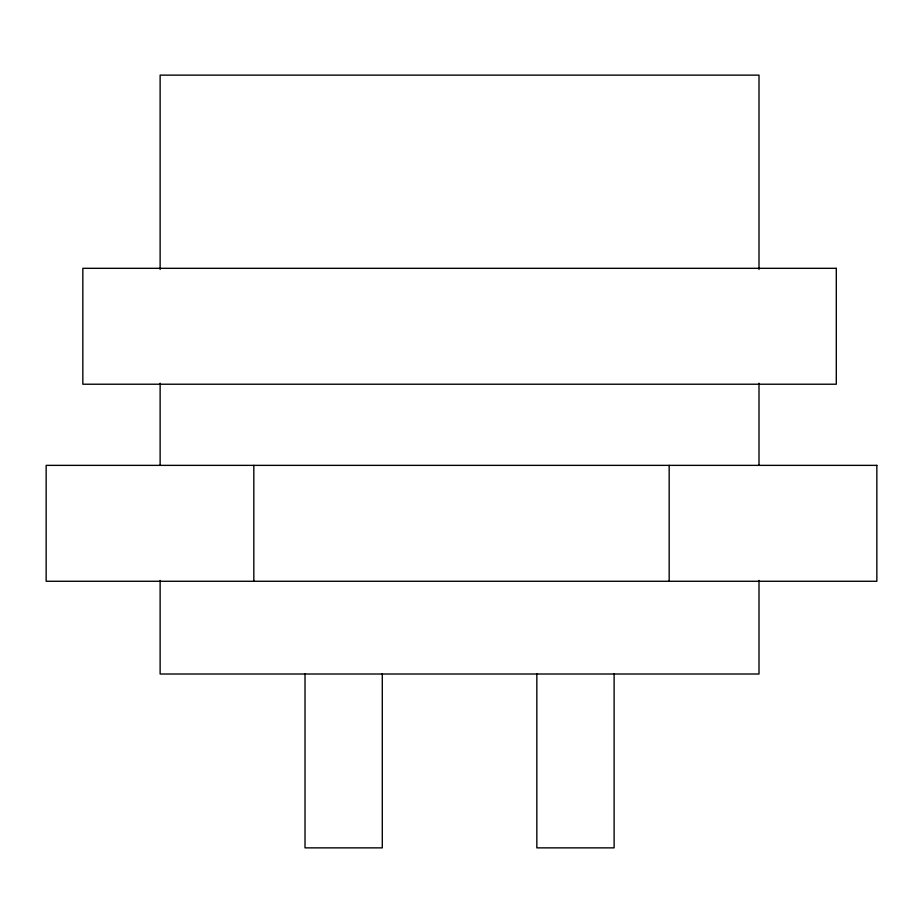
<?xml version="1.0" encoding="UTF-8"?>
<svg xmlns="http://www.w3.org/2000/svg" width="923" height="923" viewBox="0 0 923 923"><rect width="100%" height="100%" fill="white"/><g stroke="black" fill="none" stroke-linecap="round" stroke-linejoin="round"><path stroke-width="1.38" d="M759.006 269.47L759.006 75.132L160.129 75.132L160.129 269.47M759.006 383.207L759.006 465.261M759.006 580.429L759.006 674.009L160.129 674.009L160.129 580.429M669.175 465.365L669.175 581.271M614.118 673.64L614.118 847.868L536.84 847.868L536.84 673.64M382.295 673.64L382.295 847.868L305.017 847.868L305.017 673.64M253.825 465.365L253.825 581.271M160.129 383.207L160.129 465.261M836.296 268.316L82.839 268.316L82.839 384.222L836.296 384.222L836.296 268.316M876.85 465.365L46.15 465.365L46.15 581.271L876.85 581.271L876.85 465.365"/></g></svg>
